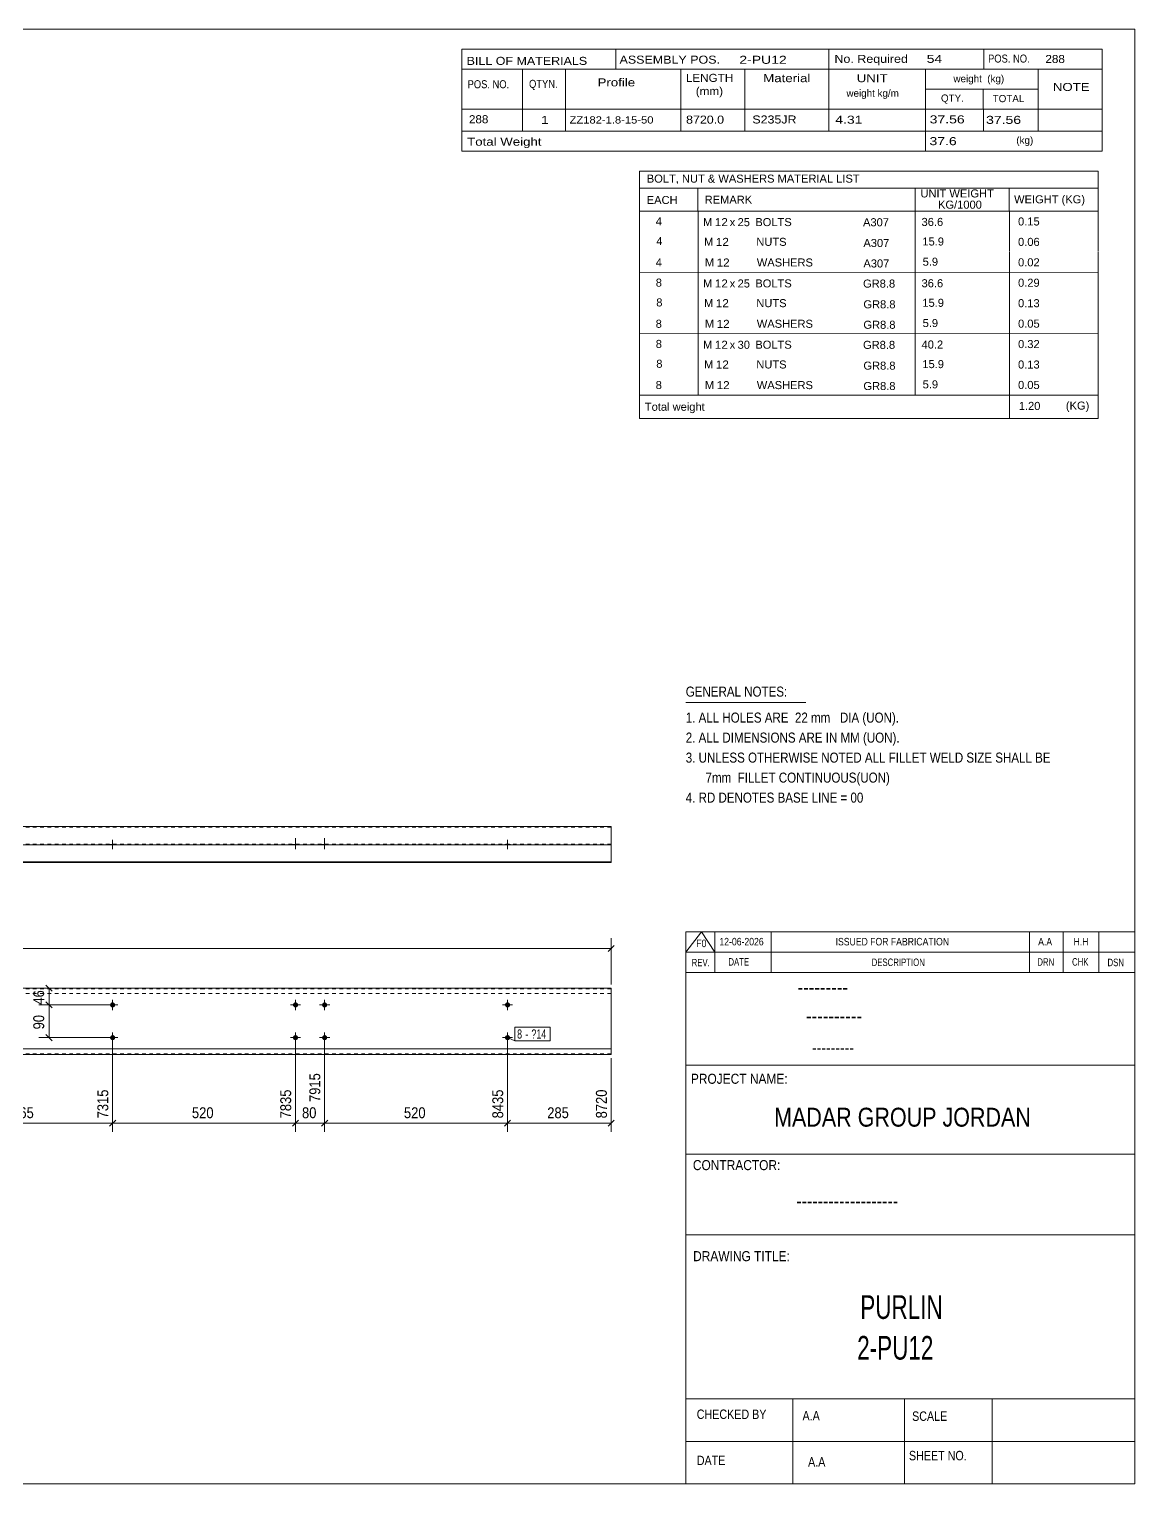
# Model space of a CAD drawing. Header units: millimetres. Extents: x 2 to 579, y 1 to 405.
# Drawn here: x 275 to 579, y 5 to 405 of the extents above; entities that cross this region are included whole.
import ezdxf

# ---------------------------------------------------------------- set-up
doc = ezdxf.new("R2010")
doc.units = ezdxf.units.MM
doc.linetypes.add('XKITLINE00', pattern=[0])
doc.linetypes.add('XKITLINE01', pattern=[4, 1, -1, 1, -1])
for name, color, linetype, lineweight in [('Bolt', 3, 'Continuous', 0), ('BoltMark', 7, 'Continuous', 0), ('Dimensions', 7, 'Continuous', 0), ('DrawingSheet', 5, 'Continuous', 0), ('OtherObjectType', 7, 'Continuous', 0), ('Part', 2, 'Continuous', 0)]:
    doc.layers.add(name, color=color, linetype=linetype, lineweight=lineweight)
doc.styles.add('@ARIAL_UNICODE_MS_BOLD', font='ARIAL.TTF')
doc.styles.add('ARIAL', font='ARIAL.TTF')
doc.styles.add('ARIAL_NARROW', font='ARIALN.TTF')
doc.styles.add('COMIC_SANS_MS_BOLD', font='COMICBD.TTF')
doc.styles.add('SWIS721_EX_BT', font='ARIAL.TTF')
doc.styles.add('SWISSE', font='ARIAL.TTF')

# ---------------------------------------------------------------- blocks, each defined once
blk = doc.blocks.new('*A3')
at = {"layer": 'Bolt'}
for points in [[(348.91, 136.67), (348.91, 136.63), (348.91, 136.6), (348.9, 136.56), (348.89, 136.53), (348.88, 136.5), (348.87, 136.46), (348.86, 136.43), (348.85, 136.4), (348.83, 136.37), (348.81, 136.34), (348.8, 136.31), (348.78, 136.28), (348.75, 136.26), (348.73, 136.23), (348.71, 136.2), (348.68, 136.18), (348.66, 136.16), (348.63, 136.14), (348.6, 136.12), (348.57, 136.1), (348.54, 136.08), (348.51, 136.07), (348.48, 136.05), (348.45, 136.04), (348.42, 136.03), (348.38, 136.02), (348.35, 136.01), (348.32, 136.01), (348.28, 136), (348.25, 136), (348.21, 136), (348.18, 136), (348.14, 136), (348.11, 136.01), (348.08, 136.01), (348.04, 136.02), (348.01, 136.03), (347.98, 136.04), (347.95, 136.05), (347.91, 136.07), (347.88, 136.08), (347.85, 136.1), (347.82, 136.12), (347.8, 136.14), (347.77, 136.16), (347.74, 136.18), (347.72, 136.2), (347.69, 136.23), (347.67, 136.26), (347.65, 136.28), (347.63, 136.31), (347.61, 136.34), (347.6, 136.37), (347.58, 136.4), (347.57, 136.43), (347.55, 136.46), (347.54, 136.5), (347.53, 136.53), (347.53, 136.56), (347.52, 136.6), (347.52, 136.63), (347.51, 136.67), (347.51, 136.7), (347.51, 136.73), (347.52, 136.77), (347.52, 136.8), (347.53, 136.84), (347.53, 136.87), (347.54, 136.9), (347.55, 136.94), (347.57, 136.97), (347.58, 137), (347.6, 137.03), (347.61, 137.06), (347.63, 137.09), (347.65, 137.12), (347.67, 137.14), (347.69, 137.17), (347.72, 137.19), (347.74, 137.22), (347.77, 137.24), (347.8, 137.26), (347.82, 137.28), (347.85, 137.3), (347.88, 137.32), (347.91, 137.33), (347.95, 137.35), (347.98, 137.36), (348.01, 137.37), (348.04, 137.38), (348.08, 137.39), (348.11, 137.39), (348.14, 137.4), (348.18, 137.4), (348.21, 137.4), (348.25, 137.4), (348.28, 137.4), (348.32, 137.39), (348.35, 137.39), (348.38, 137.38), (348.42, 137.37), (348.45, 137.36), (348.48, 137.35), (348.51, 137.33), (348.54, 137.32), (348.57, 137.3), (348.6, 137.28), (348.63, 137.26), (348.66, 137.24), (348.68, 137.22), (348.71, 137.19), (348.73, 137.17), (348.75, 137.14), (348.78, 137.12), (348.8, 137.09), (348.81, 137.06), (348.83, 137.03), (348.85, 137), (348.86, 136.97), (348.87, 136.94), (348.88, 136.9), (348.89, 136.87), (348.9, 136.84), (348.91, 136.8), (348.91, 136.77), (348.91, 136.73), (348.91, 136.7)], [(356.91, 136.67), (356.91, 136.63), (356.91, 136.6), (356.9, 136.56), (356.89, 136.53), (356.88, 136.5), (356.87, 136.46), (356.86, 136.43), (356.85, 136.4), (356.83, 136.37), (356.81, 136.34), (356.8, 136.31), (356.78, 136.28), (356.75, 136.26), (356.73, 136.23), (356.71, 136.2), (356.68, 136.18), (356.66, 136.16), (356.63, 136.14), (356.6, 136.12), (356.57, 136.1), (356.54, 136.08), (356.51, 136.07), (356.48, 136.05), (356.45, 136.04), (356.42, 136.03), (356.38, 136.02), (356.35, 136.01), (356.32, 136.01), (356.28, 136), (356.25, 136), (356.21, 136), (356.18, 136), (356.14, 136), (356.11, 136.01), (356.08, 136.01), (356.04, 136.02), (356.01, 136.03), (355.98, 136.04), (355.95, 136.05), (355.91, 136.07), (355.88, 136.08), (355.85, 136.1), (355.82, 136.12), (355.8, 136.14), (355.77, 136.16), (355.74, 136.18), (355.72, 136.2), (355.69, 136.23), (355.67, 136.26), (355.65, 136.28), (355.63, 136.31), (355.61, 136.34), (355.6, 136.37), (355.58, 136.4), (355.57, 136.43), (355.55, 136.46), (355.54, 136.5), (355.53, 136.53), (355.53, 136.56), (355.52, 136.6), (355.52, 136.63), (355.51, 136.67), (355.51, 136.7), (355.51, 136.73), (355.52, 136.77), (355.52, 136.8), (355.53, 136.84), (355.53, 136.87), (355.54, 136.9), (355.55, 136.94), (355.57, 136.97), (355.58, 137), (355.6, 137.03), (355.61, 137.06), (355.63, 137.09), (355.65, 137.12), (355.67, 137.14), (355.69, 137.17), (355.72, 137.19), (355.74, 137.22), (355.77, 137.24), (355.8, 137.26), (355.82, 137.28), (355.85, 137.3), (355.88, 137.32), (355.91, 137.33), (355.95, 137.35), (355.98, 137.36), (356.01, 137.37), (356.04, 137.38), (356.08, 137.39), (356.11, 137.39), (356.14, 137.4), (356.18, 137.4), (356.21, 137.4), (356.25, 137.4), (356.28, 137.4), (356.32, 137.39), (356.35, 137.39), (356.38, 137.38), (356.42, 137.37), (356.45, 137.36), (356.48, 137.35), (356.51, 137.33), (356.54, 137.32), (356.57, 137.3), (356.6, 137.28), (356.63, 137.26), (356.66, 137.24), (356.68, 137.22), (356.71, 137.19), (356.73, 137.17), (356.75, 137.14), (356.78, 137.12), (356.8, 137.09), (356.81, 137.06), (356.83, 137.03), (356.85, 137), (356.86, 136.97), (356.87, 136.94), (356.88, 136.9), (356.89, 136.87), (356.9, 136.84), (356.91, 136.8), (356.91, 136.77), (356.91, 136.73), (356.91, 136.7)], [(348.91, 127.67), (348.91, 127.63), (348.91, 127.6), (348.9, 127.56), (348.89, 127.53), (348.88, 127.5), (348.87, 127.46), (348.86, 127.43), (348.85, 127.4), (348.83, 127.37), (348.81, 127.34), (348.8, 127.31), (348.78, 127.28), (348.75, 127.26), (348.73, 127.23), (348.71, 127.2), (348.68, 127.18), (348.66, 127.16), (348.63, 127.14), (348.6, 127.12), (348.57, 127.1), (348.54, 127.08), (348.51, 127.07), (348.48, 127.05), (348.45, 127.04), (348.42, 127.03), (348.38, 127.02), (348.35, 127.01), (348.32, 127.01), (348.28, 127), (348.25, 127), (348.21, 127), (348.18, 127), (348.14, 127), (348.11, 127.01), (348.08, 127.01), (348.04, 127.02), (348.01, 127.03), (347.98, 127.04), (347.95, 127.05), (347.91, 127.07), (347.88, 127.08), (347.85, 127.1), (347.82, 127.12), (347.8, 127.14), (347.77, 127.16), (347.74, 127.18), (347.72, 127.2), (347.69, 127.23), (347.67, 127.26), (347.65, 127.28), (347.63, 127.31), (347.61, 127.34), (347.6, 127.37), (347.58, 127.4), (347.57, 127.43), (347.55, 127.46), (347.54, 127.5), (347.53, 127.53), (347.53, 127.56), (347.52, 127.6), (347.52, 127.63), (347.51, 127.67), (347.51, 127.7), (347.51, 127.73), (347.52, 127.77), (347.52, 127.8), (347.53, 127.84), (347.53, 127.87), (347.54, 127.9), (347.55, 127.94), (347.57, 127.97), (347.58, 128), (347.6, 128.03), (347.61, 128.06), (347.63, 128.09), (347.65, 128.12), (347.67, 128.14), (347.69, 128.17), (347.72, 128.19), (347.74, 128.22), (347.77, 128.24), (347.8, 128.26), (347.82, 128.28), (347.85, 128.3), (347.88, 128.32), (347.91, 128.33), (347.95, 128.35), (347.98, 128.36), (348.01, 128.37), (348.04, 128.38), (348.08, 128.39), (348.11, 128.39), (348.14, 128.4), (348.18, 128.4), (348.21, 128.4), (348.25, 128.4), (348.28, 128.4), (348.32, 128.39), (348.35, 128.39), (348.38, 128.38), (348.42, 128.37), (348.45, 128.36), (348.48, 128.35), (348.51, 128.33), (348.54, 128.32), (348.57, 128.3), (348.6, 128.28), (348.63, 128.26), (348.66, 128.24), (348.68, 128.22), (348.71, 128.19), (348.73, 128.17), (348.75, 128.14), (348.78, 128.12), (348.8, 128.09), (348.81, 128.06), (348.83, 128.03), (348.85, 128), (348.86, 127.97), (348.87, 127.94), (348.88, 127.9), (348.89, 127.87), (348.9, 127.84), (348.91, 127.8), (348.91, 127.77), (348.91, 127.73), (348.91, 127.7)], [(356.91, 127.67), (356.91, 127.63), (356.91, 127.6), (356.9, 127.56), (356.89, 127.53), (356.88, 127.5), (356.87, 127.46), (356.86, 127.43), (356.85, 127.4), (356.83, 127.37), (356.81, 127.34), (356.8, 127.31), (356.78, 127.28), (356.75, 127.26), (356.73, 127.23), (356.71, 127.2), (356.68, 127.18), (356.66, 127.16), (356.63, 127.14), (356.6, 127.12), (356.57, 127.1), (356.54, 127.08), (356.51, 127.07), (356.48, 127.05), (356.45, 127.04), (356.42, 127.03), (356.38, 127.02), (356.35, 127.01), (356.32, 127.01), (356.28, 127), (356.25, 127), (356.21, 127), (356.18, 127), (356.14, 127), (356.11, 127.01), (356.08, 127.01), (356.04, 127.02), (356.01, 127.03), (355.98, 127.04), (355.95, 127.05), (355.91, 127.07), (355.88, 127.08), (355.85, 127.1), (355.82, 127.12), (355.8, 127.14), (355.77, 127.16), (355.74, 127.18), (355.72, 127.2), (355.69, 127.23), (355.67, 127.26), (355.65, 127.28), (355.63, 127.31), (355.61, 127.34), (355.6, 127.37), (355.58, 127.4), (355.57, 127.43), (355.55, 127.46), (355.54, 127.5), (355.53, 127.53), (355.53, 127.56), (355.52, 127.6), (355.52, 127.63), (355.51, 127.67), (355.51, 127.7), (355.51, 127.73), (355.52, 127.77), (355.52, 127.8), (355.53, 127.84), (355.53, 127.87), (355.54, 127.9), (355.55, 127.94), (355.57, 127.97), (355.58, 128), (355.6, 128.03), (355.61, 128.06), (355.63, 128.09), (355.65, 128.12), (355.67, 128.14), (355.69, 128.17), (355.72, 128.19), (355.74, 128.22), (355.77, 128.24), (355.8, 128.26), (355.82, 128.28), (355.85, 128.3), (355.88, 128.32), (355.91, 128.33), (355.95, 128.35), (355.98, 128.36), (356.01, 128.37), (356.04, 128.38), (356.08, 128.39), (356.11, 128.39), (356.14, 128.4), (356.18, 128.4), (356.21, 128.4), (356.25, 128.4), (356.28, 128.4), (356.32, 128.39), (356.35, 128.39), (356.38, 128.38), (356.42, 128.37), (356.45, 128.36), (356.48, 128.35), (356.51, 128.33), (356.54, 128.32), (356.57, 128.3), (356.6, 128.28), (356.63, 128.26), (356.66, 128.24), (356.68, 128.22), (356.71, 128.19), (356.73, 128.17), (356.75, 128.14), (356.78, 128.12), (356.8, 128.09), (356.81, 128.06), (356.83, 128.03), (356.85, 128), (356.86, 127.97), (356.87, 127.94), (356.88, 127.9), (356.89, 127.87), (356.9, 127.84), (356.91, 127.8), (356.91, 127.77), (356.91, 127.73), (356.91, 127.7)]]:
    blk.add_hatch(color=3, dxfattribs=at).paths.add_polyline_path(points, flags=17)
at = {"layer": 'Bolt', "color": 3, "linetype": 'XKITLINE00', "lineweight": 0}
for p, q in [((349.61, 136.7), (346.81, 136.7)), ((348.21, 138.1), (348.21, 135.3)), ((357.61, 136.7), (354.81, 136.7)), ((356.21, 138.1), (356.21, 135.3)), ((348.21, 129.1), (348.21, 126.3)), ((356.21, 129.1), (356.21, 126.3)), ((349.61, 127.7), (346.81, 127.7)), ((357.61, 127.7), (354.81, 127.7))]:
    blk.add_line(p, q, dxfattribs=at)
blk = doc.blocks.new('*A4')
at = {"layer": 'Bolt'}
for points in [[(298.62, 136.67), (298.62, 136.63), (298.61, 136.6), (298.61, 136.56), (298.6, 136.53), (298.59, 136.5), (298.58, 136.46), (298.57, 136.43), (298.55, 136.4), (298.54, 136.37), (298.52, 136.34), (298.5, 136.31), (298.48, 136.28), (298.46, 136.26), (298.44, 136.23), (298.41, 136.2), (298.39, 136.18), (298.36, 136.16), (298.34, 136.14), (298.31, 136.12), (298.28, 136.1), (298.25, 136.08), (298.22, 136.07), (298.19, 136.05), (298.16, 136.04), (298.12, 136.03), (298.09, 136.02), (298.06, 136.01), (298.02, 136.01), (297.99, 136), (297.95, 136), (297.92, 136), (297.89, 136), (297.85, 136), (297.82, 136.01), (297.78, 136.01), (297.75, 136.02), (297.72, 136.03), (297.68, 136.04), (297.65, 136.05), (297.62, 136.07), (297.59, 136.08), (297.56, 136.1), (297.53, 136.12), (297.5, 136.14), (297.48, 136.16), (297.45, 136.18), (297.42, 136.2), (297.4, 136.23), (297.38, 136.26), (297.36, 136.28), (297.34, 136.31), (297.32, 136.34), (297.3, 136.37), (297.29, 136.4), (297.27, 136.43), (297.26, 136.46), (297.25, 136.5), (297.24, 136.53), (297.23, 136.56), (297.23, 136.6), (297.22, 136.63), (297.22, 136.67), (297.22, 136.7), (297.22, 136.73), (297.22, 136.77), (297.23, 136.8), (297.23, 136.84), (297.24, 136.87), (297.25, 136.9), (297.26, 136.94), (297.27, 136.97), (297.29, 137), (297.3, 137.03), (297.32, 137.06), (297.34, 137.09), (297.36, 137.12), (297.38, 137.14), (297.4, 137.17), (297.42, 137.19), (297.45, 137.22), (297.48, 137.24), (297.5, 137.26), (297.53, 137.28), (297.56, 137.3), (297.59, 137.32), (297.62, 137.33), (297.65, 137.35), (297.68, 137.36), (297.72, 137.37), (297.75, 137.38), (297.78, 137.39), (297.82, 137.39), (297.85, 137.4), (297.89, 137.4), (297.92, 137.4), (297.95, 137.4), (297.99, 137.4), (298.02, 137.39), (298.06, 137.39), (298.09, 137.38), (298.12, 137.37), (298.16, 137.36), (298.19, 137.35), (298.22, 137.33), (298.25, 137.32), (298.28, 137.3), (298.31, 137.28), (298.34, 137.26), (298.36, 137.24), (298.39, 137.22), (298.41, 137.19), (298.44, 137.17), (298.46, 137.14), (298.48, 137.12), (298.5, 137.09), (298.52, 137.06), (298.54, 137.03), (298.55, 137), (298.57, 136.97), (298.58, 136.94), (298.59, 136.9), (298.6, 136.87), (298.61, 136.84), (298.61, 136.8), (298.62, 136.77), (298.62, 136.73), (298.62, 136.7)], [(407.21, 136.67), (407.2, 136.63), (407.2, 136.6), (407.19, 136.56), (407.19, 136.53), (407.18, 136.5), (407.17, 136.46), (407.15, 136.43), (407.14, 136.4), (407.12, 136.37), (407.11, 136.34), (407.09, 136.31), (407.07, 136.28), (407.05, 136.26), (407.03, 136.23), (407, 136.2), (406.98, 136.18), (406.95, 136.16), (406.92, 136.14), (406.9, 136.12), (406.87, 136.1), (406.84, 136.08), (406.81, 136.07), (406.78, 136.05), (406.74, 136.04), (406.71, 136.03), (406.68, 136.02), (406.64, 136.01), (406.61, 136.01), (406.58, 136), (406.54, 136), (406.51, 136), (406.47, 136), (406.44, 136), (406.4, 136.01), (406.37, 136.01), (406.34, 136.02), (406.3, 136.03), (406.27, 136.04), (406.24, 136.05), (406.21, 136.07), (406.18, 136.08), (406.15, 136.1), (406.12, 136.12), (406.09, 136.14), (406.06, 136.16), (406.04, 136.18), (406.01, 136.2), (405.99, 136.23), (405.97, 136.26), (405.95, 136.28), (405.93, 136.31), (405.91, 136.34), (405.89, 136.37), (405.87, 136.4), (405.86, 136.43), (405.85, 136.46), (405.84, 136.5), (405.83, 136.53), (405.82, 136.56), (405.82, 136.6), (405.81, 136.63), (405.81, 136.67), (405.81, 136.7), (405.81, 136.73), (405.81, 136.77), (405.82, 136.8), (405.82, 136.84), (405.83, 136.87), (405.84, 136.9), (405.85, 136.94), (405.86, 136.97), (405.87, 137), (405.89, 137.03), (405.91, 137.06), (405.93, 137.09), (405.95, 137.12), (405.97, 137.14), (405.99, 137.17), (406.01, 137.19), (406.04, 137.22), (406.06, 137.24), (406.09, 137.26), (406.12, 137.28), (406.15, 137.3), (406.18, 137.32), (406.21, 137.33), (406.24, 137.35), (406.27, 137.36), (406.3, 137.37), (406.34, 137.38), (406.37, 137.39), (406.4, 137.39), (406.44, 137.4), (406.47, 137.4), (406.51, 137.4), (406.54, 137.4), (406.58, 137.4), (406.61, 137.39), (406.64, 137.39), (406.68, 137.38), (406.71, 137.37), (406.74, 137.36), (406.78, 137.35), (406.81, 137.33), (406.84, 137.32), (406.87, 137.3), (406.9, 137.28), (406.92, 137.26), (406.95, 137.24), (406.98, 137.22), (407, 137.19), (407.03, 137.17), (407.05, 137.14), (407.07, 137.12), (407.09, 137.09), (407.11, 137.06), (407.12, 137.03), (407.14, 137), (407.15, 136.97), (407.17, 136.94), (407.18, 136.9), (407.19, 136.87), (407.19, 136.84), (407.2, 136.8), (407.2, 136.77), (407.21, 136.73), (407.21, 136.7)], [(298.62, 127.67), (298.62, 127.63), (298.61, 127.6), (298.61, 127.56), (298.6, 127.53), (298.59, 127.5), (298.58, 127.46), (298.57, 127.43), (298.55, 127.4), (298.54, 127.37), (298.52, 127.34), (298.5, 127.31), (298.48, 127.28), (298.46, 127.26), (298.44, 127.23), (298.41, 127.2), (298.39, 127.18), (298.36, 127.16), (298.34, 127.14), (298.31, 127.12), (298.28, 127.1), (298.25, 127.08), (298.22, 127.07), (298.19, 127.05), (298.16, 127.04), (298.12, 127.03), (298.09, 127.02), (298.06, 127.01), (298.02, 127.01), (297.99, 127), (297.95, 127), (297.92, 127), (297.89, 127), (297.85, 127), (297.82, 127.01), (297.78, 127.01), (297.75, 127.02), (297.72, 127.03), (297.68, 127.04), (297.65, 127.05), (297.62, 127.07), (297.59, 127.08), (297.56, 127.1), (297.53, 127.12), (297.5, 127.14), (297.48, 127.16), (297.45, 127.18), (297.42, 127.2), (297.4, 127.23), (297.38, 127.26), (297.36, 127.28), (297.34, 127.31), (297.32, 127.34), (297.3, 127.37), (297.29, 127.4), (297.27, 127.43), (297.26, 127.46), (297.25, 127.5), (297.24, 127.53), (297.23, 127.56), (297.23, 127.6), (297.22, 127.63), (297.22, 127.67), (297.22, 127.7), (297.22, 127.73), (297.22, 127.77), (297.23, 127.8), (297.23, 127.84), (297.24, 127.87), (297.25, 127.9), (297.26, 127.94), (297.27, 127.97), (297.29, 128), (297.3, 128.03), (297.32, 128.06), (297.34, 128.09), (297.36, 128.12), (297.38, 128.14), (297.4, 128.17), (297.42, 128.19), (297.45, 128.22), (297.48, 128.24), (297.5, 128.26), (297.53, 128.28), (297.56, 128.3), (297.59, 128.32), (297.62, 128.33), (297.65, 128.35), (297.68, 128.36), (297.72, 128.37), (297.75, 128.38), (297.78, 128.39), (297.82, 128.39), (297.85, 128.4), (297.89, 128.4), (297.92, 128.4), (297.95, 128.4), (297.99, 128.4), (298.02, 128.39), (298.06, 128.39), (298.09, 128.38), (298.12, 128.37), (298.16, 128.36), (298.19, 128.35), (298.22, 128.33), (298.25, 128.32), (298.28, 128.3), (298.31, 128.28), (298.34, 128.26), (298.36, 128.24), (298.39, 128.22), (298.41, 128.19), (298.44, 128.17), (298.46, 128.14), (298.48, 128.12), (298.5, 128.09), (298.52, 128.06), (298.54, 128.03), (298.55, 128), (298.57, 127.97), (298.58, 127.94), (298.59, 127.9), (298.6, 127.87), (298.61, 127.84), (298.61, 127.8), (298.62, 127.77), (298.62, 127.73), (298.62, 127.7)], [(407.21, 127.67), (407.2, 127.63), (407.2, 127.6), (407.19, 127.56), (407.19, 127.53), (407.18, 127.5), (407.17, 127.46), (407.15, 127.43), (407.14, 127.4), (407.12, 127.37), (407.11, 127.34), (407.09, 127.31), (407.07, 127.28), (407.05, 127.26), (407.03, 127.23), (407, 127.2), (406.98, 127.18), (406.95, 127.16), (406.92, 127.14), (406.9, 127.12), (406.87, 127.1), (406.84, 127.08), (406.81, 127.07), (406.78, 127.05), (406.74, 127.04), (406.71, 127.03), (406.68, 127.02), (406.64, 127.01), (406.61, 127.01), (406.58, 127), (406.54, 127), (406.51, 127), (406.47, 127), (406.44, 127), (406.4, 127.01), (406.37, 127.01), (406.34, 127.02), (406.3, 127.03), (406.27, 127.04), (406.24, 127.05), (406.21, 127.07), (406.18, 127.08), (406.15, 127.1), (406.12, 127.12), (406.09, 127.14), (406.06, 127.16), (406.04, 127.18), (406.01, 127.2), (405.99, 127.23), (405.97, 127.26), (405.95, 127.28), (405.93, 127.31), (405.91, 127.34), (405.89, 127.37), (405.87, 127.4), (405.86, 127.43), (405.85, 127.46), (405.84, 127.5), (405.83, 127.53), (405.82, 127.56), (405.82, 127.6), (405.81, 127.63), (405.81, 127.67), (405.81, 127.7), (405.81, 127.73), (405.81, 127.77), (405.82, 127.8), (405.82, 127.84), (405.83, 127.87), (405.84, 127.9), (405.85, 127.94), (405.86, 127.97), (405.87, 128), (405.89, 128.03), (405.91, 128.06), (405.93, 128.09), (405.95, 128.12), (405.97, 128.14), (405.99, 128.17), (406.01, 128.19), (406.04, 128.22), (406.06, 128.24), (406.09, 128.26), (406.12, 128.28), (406.15, 128.3), (406.18, 128.32), (406.21, 128.33), (406.24, 128.35), (406.27, 128.36), (406.3, 128.37), (406.34, 128.38), (406.37, 128.39), (406.4, 128.39), (406.44, 128.4), (406.47, 128.4), (406.51, 128.4), (406.54, 128.4), (406.58, 128.4), (406.61, 128.39), (406.64, 128.39), (406.68, 128.38), (406.71, 128.37), (406.74, 128.36), (406.78, 128.35), (406.81, 128.33), (406.84, 128.32), (406.87, 128.3), (406.9, 128.28), (406.92, 128.26), (406.95, 128.24), (406.98, 128.22), (407, 128.19), (407.03, 128.17), (407.05, 128.14), (407.07, 128.12), (407.09, 128.09), (407.11, 128.06), (407.12, 128.03), (407.14, 128), (407.15, 127.97), (407.17, 127.94), (407.18, 127.9), (407.19, 127.87), (407.19, 127.84), (407.2, 127.8), (407.2, 127.77), (407.21, 127.73), (407.21, 127.7)]]:
    blk.add_hatch(color=3, dxfattribs=at).paths.add_polyline_path(points, flags=17)
at = {"layer": 'Bolt', "color": 3, "linetype": 'XKITLINE00', "lineweight": 0}
for p, q in [((299.32, 136.7), (296.52, 136.7)), ((297.92, 138.1), (297.92, 135.3)), ((407.91, 136.7), (405.11, 136.7)), ((406.51, 138.1), (406.51, 135.3)), ((297.92, 129.1), (297.92, 126.3)), ((406.51, 129.1), (406.51, 126.3)), ((299.32, 127.7), (296.52, 127.7)), ((407.91, 127.7), (405.11, 127.7))]:
    blk.add_line(p, q, dxfattribs=at)
blk = doc.blocks.new('*A7')
at = {"layer": 'Part'}
blk.add_hatch(color=2, dxfattribs=at).paths.add_polyline_path([(62.8, 142.7), (64.4, 142.7), (63.6, 141.3)], flags=17)
at = {"layer": 'Part', "color": 2, "linetype": 'XKITLINE00', "lineweight": 0}
for p, q in [((34.45, 141.3), (34.45, 123.1)), ((63.55, 141.3), (34.45, 141.3)), ((63.6, 141.3), (62.8, 142.7)), ((62.8, 142.7), (64.4, 142.7)), ((64.4, 142.7), (63.6, 141.3)), ((121.84, 141.3), (63.65, 141.3)), ((172.13, 141.3), (121.94, 141.3)), ((222.43, 141.3), (172.23, 141.3)), ((272.72, 141.3), (222.53, 141.3)), ((323.02, 141.3), (272.82, 141.3)), ((381.31, 141.3), (323.12, 141.3)), ((435.01, 141.3), (381.41, 141.3)), ((435.01, 141.3), (435.01, 123.1)), ((63.55, 124.6), (34.45, 124.6)), ((121.84, 124.6), (63.65, 124.6)), ((172.13, 124.6), (121.94, 124.6)), ((222.43, 124.6), (172.23, 124.6)), ((272.72, 124.6), (222.53, 124.6)), ((323.02, 124.6), (272.82, 124.6)), ((381.31, 124.6), (323.12, 124.6)), ((435.01, 124.6), (381.41, 124.6)), ((34.45, 123.1), (63.55, 123.1)), ((63.65, 123.1), (121.84, 123.1)), ((121.94, 123.1), (172.13, 123.1)), ((172.23, 123.1), (222.43, 123.1)), ((222.53, 123.1), (272.72, 123.1)), ((272.82, 123.1), (323.02, 123.1)), ((323.12, 123.1), (381.31, 123.1)), ((381.41, 123.1), (435.01, 123.1))]:
    blk.add_line(p, q, dxfattribs=at)
at = {"layer": 'Part', "color": 7, "linetype": 'XKITLINE01', "lineweight": 0}
for p, q in [((63.55, 141.12), (34.45, 141.12)), ((121.84, 141.12), (63.65, 141.12)), ((172.13, 141.12), (121.94, 141.12)), ((222.43, 141.12), (172.23, 141.12)), ((272.72, 141.12), (222.53, 141.12)), ((323.02, 141.12), (272.82, 141.12)), ((381.31, 141.12), (323.12, 141.12)), ((435.01, 141.12), (381.41, 141.12)), ((63.55, 139.8), (34.45, 139.8)), ((121.84, 139.8), (63.65, 139.8)), ((172.13, 139.8), (121.94, 139.8)), ((222.43, 139.8), (172.23, 139.8)), ((272.72, 139.8), (222.53, 139.8)), ((323.02, 139.8), (272.82, 139.8)), ((381.31, 139.8), (323.12, 139.8)), ((435.01, 139.8), (381.41, 139.8)), ((63.55, 123.28), (34.45, 123.28)), ((121.84, 123.28), (63.65, 123.28)), ((172.13, 123.28), (121.94, 123.28)), ((222.43, 123.28), (172.23, 123.28)), ((272.72, 123.28), (222.53, 123.28)), ((323.02, 123.28), (272.82, 123.28)), ((381.31, 123.28), (323.12, 123.28)), ((435.01, 123.28), (381.41, 123.28))]:
    blk.add_line(p, q, dxfattribs=at)
at = {"layer": 'Part', "color": 2, "linetype": 'XKITLINE00', "lineweight": 0}
blk.add_circle((63.6, 142.2), 1, dxfattribs=at)
blk = doc.blocks.new('*A10')
at = {"layer": 'Bolt'}
for points in [[(347.51, 180.72), (347.51, 180.9), (348.91, 180.9), (348.91, 180.72)], [(347.51, 180.72), (347.51, 180.9), (348.91, 180.9), (348.91, 180.72)], [(355.51, 180.72), (355.51, 180.9), (356.91, 180.9), (356.91, 180.72)], [(355.51, 180.72), (355.51, 180.9), (356.91, 180.9), (356.91, 180.72)]]:
    blk.add_hatch(color=3, dxfattribs=at).paths.add_polyline_path(points, flags=17)
at = {"layer": 'Bolt', "color": 3, "linetype": 'XKITLINE00', "lineweight": 0}
for p, q in [((347.51, 180.9), (347.51, 180.72)), ((347.51, 180.9), (347.51, 180.72)), ((348.21, 182.56), (348.21, 179.56)), ((348.21, 182.56), (348.21, 179.56)), ((348.91, 180.9), (348.91, 180.72)), ((348.91, 180.9), (348.91, 180.72)), ((355.51, 180.9), (355.51, 180.72)), ((355.51, 180.9), (355.51, 180.72)), ((356.21, 182.56), (356.21, 179.56)), ((356.21, 182.56), (356.21, 179.56)), ((356.91, 180.9), (356.91, 180.72)), ((356.91, 180.9), (356.91, 180.72))]:
    blk.add_line(p, q, dxfattribs=at)
blk = doc.blocks.new('*A11')
at = {"layer": 'Bolt'}
for points in [[(297.22, 180.72), (297.22, 180.9), (298.62, 180.9), (298.62, 180.72)], [(297.22, 180.72), (297.22, 180.9), (298.62, 180.9), (298.62, 180.72)], [(405.81, 180.72), (405.81, 180.9), (407.21, 180.9), (407.21, 180.72)], [(405.81, 180.72), (405.81, 180.9), (407.21, 180.9), (407.21, 180.72)]]:
    blk.add_hatch(color=3, dxfattribs=at).paths.add_polyline_path(points, flags=17)
at = {"layer": 'Bolt', "color": 3, "linetype": 'XKITLINE00', "lineweight": 0}
for p, q in [((297.22, 180.9), (297.22, 180.72)), ((297.22, 180.9), (297.22, 180.72)), ((297.92, 182.06), (297.92, 179.56)), ((297.92, 182.06), (297.92, 179.56)), ((298.62, 180.9), (298.62, 180.72)), ((298.62, 180.9), (298.62, 180.72)), ((405.81, 180.9), (405.81, 180.72)), ((405.81, 180.9), (405.81, 180.72)), ((406.51, 182.06), (406.51, 179.56)), ((406.51, 182.06), (406.51, 179.56)), ((407.21, 180.9), (407.21, 180.72)), ((407.21, 180.9), (407.21, 180.72))]:
    blk.add_line(p, q, dxfattribs=at)
blk = doc.blocks.new('*A14')
at = {"layer": 'Part'}
blk.add_hatch(color=2, dxfattribs=at).paths.add_polyline_path([(62.8, 182.21), (64.4, 182.21), (63.6, 180.81)], flags=17)
at = {"layer": 'Part', "color": 2, "linetype": 'XKITLINE00', "lineweight": 0}
for p, q in [((34.45, 176.08), (34.45, 185.72)), ((63.55, 185.72), (34.45, 185.72)), ((121.84, 185.72), (63.65, 185.72)), ((172.13, 185.72), (121.94, 185.72)), ((222.43, 185.72), (172.23, 185.72)), ((272.72, 185.72), (222.53, 185.72)), ((323.02, 185.72), (272.82, 185.72)), ((381.31, 185.72), (323.12, 185.72)), ((435.01, 185.72), (381.41, 185.72)), ((435.01, 176.08), (435.01, 185.72)), ((63.55, 180.72), (34.45, 180.72)), ((63.6, 180.81), (62.8, 182.21)), ((62.8, 182.21), (64.4, 182.21)), ((64.4, 182.21), (63.6, 180.81)), ((121.84, 180.72), (63.65, 180.72)), ((172.13, 180.72), (121.94, 180.72)), ((222.43, 180.72), (172.23, 180.72)), ((272.72, 180.72), (222.53, 180.72)), ((323.02, 180.72), (272.82, 180.72)), ((381.31, 180.72), (323.12, 180.72)), ((435.01, 180.72), (381.41, 180.72)), ((34.45, 175.9), (34.45, 176.08)), ((34.45, 176.08), (63.55, 176.08)), ((63.65, 176.08), (121.84, 176.08)), ((121.94, 176.08), (172.13, 176.08)), ((172.23, 176.08), (222.43, 176.08)), ((222.53, 176.08), (272.72, 176.08)), ((272.82, 176.08), (323.02, 176.08)), ((323.12, 176.08), (381.31, 176.08)), ((381.41, 176.08), (435.01, 176.08)), ((435.01, 176.08), (435.01, 175.9)), ((63.55, 175.9), (34.45, 175.9)), ((121.84, 175.9), (63.65, 175.9)), ((172.13, 175.9), (121.94, 175.9)), ((222.43, 175.9), (172.23, 175.9)), ((272.72, 175.9), (222.53, 175.9)), ((323.02, 175.9), (272.82, 175.9)), ((381.31, 175.9), (323.12, 175.9)), ((435.01, 175.9), (381.41, 175.9))]:
    blk.add_line(p, q, dxfattribs=at)
at = {"layer": 'Part', "color": 7, "linetype": 'XKITLINE01', "lineweight": 0}
for p, q in [((63.55, 185.54), (34.45, 185.54)), ((121.84, 185.54), (63.65, 185.54)), ((172.13, 185.54), (121.94, 185.54)), ((222.43, 185.54), (172.23, 185.54)), ((272.72, 185.54), (222.53, 185.54)), ((323.02, 185.54), (272.82, 185.54)), ((381.31, 185.54), (323.12, 185.54)), ((435.01, 185.54), (381.41, 185.54)), ((63.55, 180.9), (34.45, 180.9)), ((121.84, 180.9), (63.65, 180.9)), ((172.13, 180.9), (121.94, 180.9)), ((222.43, 180.9), (172.23, 180.9)), ((272.72, 180.9), (222.53, 180.9)), ((323.02, 180.9), (272.82, 180.9)), ((381.31, 180.9), (323.12, 180.9)), ((435.01, 180.9), (381.41, 180.9))]:
    blk.add_line(p, q, dxfattribs=at)
at = {"layer": 'Part', "color": 2, "linetype": 'XKITLINE00', "lineweight": 0}
blk.add_circle((63.6, 181.71), 1, dxfattribs=at)
blk = doc.blocks.new('*A15')
at = {"layer": 'DrawingSheet', "color": 5, "linetype": 'XKITLINE00', "lineweight": 0}
for p, q in [((579, 405), (5, 405)), ((5, 405), (5, 5)), ((579, 5), (579, 405)), ((5, 5), (579, 5))]:
    blk.add_line(p, q, dxfattribs=at)
at = {"layer": 'DrawingSheet', "color": 5, "style": 'ARIAL', "width": 0.85}
blk.add_text('Tekla structures', height=2, rotation=90, dxfattribs=at).set_placement((4.5, 5.5))
blk = doc.blocks.new('*A16')
at = {"layer": 'OtherObjectType', "color": 7, "linetype": 'XKITLINE00', "lineweight": 0}
for p, q in [((442.76, 365.95), (442.75, 354.95)), ((442.76, 365.95), (568.88, 365.95)), ((568.88, 365.95), (568.88, 354.95)), ((442.75, 361.3), (568.88, 361.3)), ((458.87, 361.31), (458.87, 354.95)), ((518.57, 361.31), (518.57, 354.95)), ((544.47, 361.29), (544.47, 354.95)), ((442.76, 354.92), (442.76, 349.42)), ((442.77, 354.95), (568.88, 354.95)), ((458.92, 354.95), (458.92, 349.33)), ((518.57, 354.95), (518.57, 349.33)), ((544.5, 354.95), (544.5, 349.45)), ((568.88, 354.95), (568.88, 349.45)), ((442.79, 349.33), (442.79, 343.72)), ((458.95, 349.33), (458.95, 343.71)), ((518.57, 349.33), (518.57, 343.71)), ((544.5, 349.33), (544.5, 343.83)), ((568.88, 349.33), (568.88, 343.83)), ((442.79, 343.7), (442.79, 338.13)), ((458.95, 343.71), (458.95, 338.09)), ((518.57, 343.71), (518.57, 338.09)), ((544.5, 343.71), (544.5, 338.1)), ((568.88, 343.71), (568.88, 338.1)), ((568.88, 338.1), (442.75, 338.13)), ((442.76, 338.06), (442.76, 332.56)), ((458.92, 338.09), (458.92, 332.47)), ((518.57, 338.09), (518.57, 332.47)), ((544.5, 338.09), (544.5, 332.59)), ((568.88, 338.09), (568.88, 332.59)), ((442.79, 332.47), (442.79, 326.86)), ((458.95, 332.47), (458.95, 326.86)), ((518.57, 332.47), (518.57, 326.86)), ((544.5, 332.47), (544.5, 326.97)), ((568.88, 332.47), (568.88, 326.97)), ((442.79, 326.84), (442.79, 321.27)), ((458.95, 326.85), (458.95, 321.24)), ((518.57, 326.86), (518.57, 321.24)), ((544.5, 326.85), (544.5, 321.25)), ((568.88, 326.85), (568.88, 321.24)), ((568.88, 321.24), (442.75, 321.27)), ((442.76, 321.21), (442.76, 315.71)), ((458.92, 321.23), (458.92, 315.62)), ((518.57, 321.24), (518.57, 315.62)), ((544.5, 321.23), (544.5, 315.73)), ((568.88, 321.24), (568.88, 315.74)), ((442.79, 315.62), (442.79, 310)), ((458.95, 315.62), (458.95, 310)), ((518.57, 315.62), (518.57, 310)), ((544.5, 315.61), (544.5, 310.11)), ((568.88, 315.62), (568.88, 310.12)), ((442.79, 309.98), (442.79, 304.42)), ((458.95, 310), (458.95, 304.38)), ((518.57, 310), (518.57, 304.38)), ((544.5, 310), (544.5, 304.39)), ((568.88, 310), (568.88, 304.39)), ((568.88, 304.39), (442.75, 304.42)), ((442.78, 304.38), (442.78, 297.97)), ((442.85, 304.38), (568.87, 304.38)), ((544.5, 304.35), (544.5, 297.93)), ((568.87, 304.35), (568.87, 297.94)), ((442.77, 297.93), (568.87, 297.93))]:
    blk.add_line(p, q, dxfattribs=at)
at = {"layer": 'OtherObjectType', "color": 7, "style": 'ARIAL_NARROW'}
for s, width, p in [('BOLT, NUT & WASHERS MATERIAL LIST', 1.211571, (444.79, 362.79)), ('UNIT WEIGHT', 1.211571, (520.03, 358.72)), ('EACH', 1.211571, (444.78, 356.92)), ('REMARK', 1.211571, (460.7, 357.01)), (' KG/1000', 1.211571, (524.02, 355.63)), ('WEIGHT (KG)', 1.211571, (545.78, 357.1)), ('4', 1.211571, (447.26, 351.05)), ('M', 1.211571, (460.26, 350.85)), ('12', 1.275, (463.5, 350.83)), ('x', 1.211571, (467.58, 350.83)), ('25', 1.211571, (469.76, 350.82)), ('BOLTS', 1.211571, (474.63, 350.84)), ('A307', 1.211571, (504.25, 350.79)), ('36.6', 1.211571, (520.34, 350.88)), ('0.15', 1.211571, (546.87, 351.01)), ('4', 1.211571, (447.4, 345.61)), ('M', 1.211571, (460.54, 345.41)), ('12', 1.275, (463.78, 345.39)), ('NUTS', 1.211571, (474.91, 345.41)), ('A307', 1.211571, (504.35, 345.09)), ('15.9', 1.211571, (520.56, 345.5)), ('0.06', 1.211571, (546.87, 345.39)), ('4', 1.211571, (447.24, 339.74)), ('M', 1.211571, (460.76, 339.74)), ('12', 1.275, (464, 339.72)), ('WASHERS', 1.211571, (475.04, 339.73)), ('A307', 1.211571, (504.35, 339.47)), ('5.9', 1.211571, (520.64, 339.94)), ('0.02', 1.211571, (546.87, 339.78)), ('8', 1.211571, (447.26, 334.2)), ('M', 1.211571, (460.26, 333.99)), ('12', 1.275, (463.5, 333.97)), ('25', 1.211571, (469.76, 333.96)), ('BOLTS', 1.211571, (474.63, 333.98)), ('GR8.8', 1.211571, (504.25, 333.93)), ('36.6', 1.211571, (520.34, 334.02)), ('0.29', 1.211571, (546.87, 334.16)), ('x', 1.211571, (467.58, 333.97)), ('8', 1.211571, (447.4, 328.75)), ('M', 1.211571, (460.54, 328.56)), ('12', 1.275, (463.78, 328.54)), ('NUTS', 1.211571, (474.91, 328.55)), ('GR8.8', 1.211571, (504.35, 328.23)), ('15.9', 1.211571, (520.56, 328.65)), ('0.13', 1.211571, (546.87, 328.54)), ('8', 1.211571, (447.24, 322.88)), ('M', 1.211571, (460.76, 322.88)), ('12', 1.275, (464, 322.86)), ('WASHERS', 1.211571, (475.04, 322.88)), ('GR8.8', 1.211571, (504.35, 322.61)), ('5.9', 1.211571, (520.64, 323.08)), ('0.05', 1.211571, (546.87, 322.92)), ('8', 1.211571, (447.26, 317.34)), ('M', 1.211571, (460.26, 317.13)), ('12', 1.275, (463.5, 317.11)), ('x', 1.211571, (467.58, 317.12)), ('30', 1.211571, (469.76, 317.11)), ('BOLTS', 1.211571, (474.63, 317.13)), ('GR8.8', 1.211571, (504.25, 317.08)), ('40.2', 1.211571, (520.34, 317.17)), ('0.32', 1.211571, (546.87, 317.3)), ('8', 1.211571, (447.4, 311.89)), ('M', 1.211571, (460.54, 311.7)), ('12', 1.275, (463.78, 311.68)), ('NUTS', 1.211571, (474.91, 311.69)), ('GR8.8', 1.211571, (504.35, 311.37)), ('15.9', 1.211571, (520.56, 311.79)), ('0.13', 1.211571, (546.87, 311.68)), ('8', 1.211571, (447.24, 306.03)), ('M', 1.211571, (460.76, 306.03)), ('12', 1.275, (464, 306)), ('WASHERS', 1.211571, (475.04, 306.02)), ('5.9', 1.211571, (520.64, 306.22)), ('0.05', 1.211571, (546.87, 306.06)), ('GR8.8', 1.211571, (504.35, 305.76)), ('Total weight', 1.211571, (444.26, 300.06)), ('1.20', 1.211571, (547.07, 300.29)), ('(KG)', 1.211571, (560.02, 300.38))]:
    blk.add_text(s, height=2.2, dxfattribs=dict(at, width=width)).set_placement(p)
blk = doc.blocks.new('*A17')
at = {"layer": 'OtherObjectType', "color": 7, "linetype": 'XKITLINE00', "lineweight": 0}
blk.add_line((455.5, 219.82), (488.5, 219.82), dxfattribs=at)
at = {"layer": 'OtherObjectType', "color": 7, "style": 'ARIAL_NARROW', "width": 1.008832}
for s, p in [('GENERAL NOTES:', (455.5, 221.47)), ('1. ALL HOLES ARE  22 mm   DIA (UON).', (455.5, 214.32)), ('2. ALL DIMENSIONS ARE IN MM (UON).', (455.5, 208.82)), ('3. UNLESS OTHERWISE NOTED ALL FILLET WELD SIZE SHALL BE', (455.5, 203.32)), ('7mm  FILLET CONTINUOUS(UON)', (460.95, 197.82)), ('4. RD DENOTES BASE LINE = 00', (455.5, 192.32))]:
    blk.add_text(s, height=2.75, dxfattribs=at).set_placement(p)
blk = doc.blocks.new('*A18')
at = {"layer": 'OtherObjectType', "color": 7, "linetype": 'XKITLINE00', "lineweight": 0}
for p, q in [((455.5, 156.76), (579, 156.76)), ((455.5, 151.21), (459.82, 156.76)), ((455.5, 151.21), (455.5, 156.76)), ((459.82, 156.76), (463.53, 151.21)), ((463.53, 151.21), (463.53, 156.76)), ((478.97, 151.21), (478.97, 156.76)), ((549.98, 151.21), (549.98, 156.76)), ((559.24, 151.21), (559.24, 156.76)), ((569.12, 151.21), (569.12, 156.76)), ((579, 151.21), (579, 156.76)), ((455.5, 151.21), (579, 151.21)), ((455.5, 145.65), (455.5, 151.21)), ((459.21, 151.21), (579, 151.21)), ((463.53, 145.65), (463.53, 151.21)), ((478.97, 145.65), (478.97, 151.21)), ((549.98, 145.65), (549.98, 151.21)), ((559.24, 145.65), (559.24, 151.21)), ((569.12, 145.65), (569.12, 151.21)), ((579, 145.65), (579, 151.21))]:
    blk.add_line(p, q, dxfattribs=at)
at = {"layer": 'OtherObjectType', "color": 7, "style": 'ARIAL_NARROW'}
for s, height, width, p in [('F0', 2.058, 1.008832, (458.4, 152.59)), ('12-06-2026', 2.058, 1.008832, (464.76, 153.06)), ('ISSUED FOR FABRICATION', 2.0583, 1.008832, (496.71, 153.06)), ('A.A', 2.058, 1.008832, (552.4, 153.06)), ('H.H', 2.058, 1.008832, (562.13, 153.06)), ('REV.', 2.058, 0.907949, (457.13, 147.31)), ('DATE', 2.058, 0.907949, (467.23, 147.5)), ('DESCRIPTION', 2.0583, 0.907949, (506.61, 147.39)), ('DRN', 2.058, 0.907949, (552.17, 147.47)), ('CHK', 2.058, 0.907949, (561.72, 147.5)), ('DSN', 2.058, 0.907949, (571.47, 147.35))]:
    blk.add_text(s, height=height, dxfattribs=dict(at, width=width)).set_placement(p)
blk = doc.blocks.new('*A20')
at = {"layer": 'OtherObjectType', "color": 2, "linetype": 'XKITLINE00', "lineweight": 0}
for p, q in [((455.5, 145.65), (579, 145.65)), ((455.5, 5), (455.5, 145.64)), ((578.98, 145.64), (579, 5)), ((579, 120.14), (455.5, 120.14)), ((455.5, 95.63), (579, 95.63)), ((579, 73.49), (455.5, 73.49)), ((579, 28.4), (455.5, 28.4)), ((484.94, 28.4), (484.94, 5)), ((515.62, 5), (515.62, 28.4)), ((539.75, 5), (539.75, 28.4)), ((579, 16.7), (455.5, 16.7)), ((579, 5), (455.5, 5))]:
    blk.add_line(p, q, dxfattribs=at)
at = {"layer": 'OtherObjectType', "color": 4, "style": '@ARIAL_UNICODE_MS_BOLD', "width": 0.85}
blk.add_text('---------', height=3.9, dxfattribs=at).set_placement((486.23, 139.59))
at = {"layer": 'OtherObjectType', "color": 7, "style": 'ARIAL', "width": 0.85}
for s, height, p in [('----------', 3.9, (488.56, 131.77)), ('---------', 3.25, (490.21, 123.31))]:
    blk.add_text(s, height=height, dxfattribs=at).set_placement(p)
at = {"layer": 'OtherObjectType', "color": 3, "width": 0.85}
for s, style, p in [('PROJECT NAME:', 'SWIS721_EX_BT', (456.92, 115.01)), ('CONTRACTOR:', 'SWISSE', (457.47, 91.27)), ('DRAWING TITLE:', 'SWIS721_EX_BT', (457.53, 66.24))]:
    blk.add_text(s, height=2.7618, dxfattribs=dict(at, style=style)).set_placement(p)
at = {"layer": 'OtherObjectType', "color": 7, "width": 0.85}
for s, height, p in [('MADAR GROUP JORDAN', 5.2, (479.79, 103.23)), ('CHECKED BY', 2.592, (458.53, 22.86)), ('A.A', 2.592, (487.61, 22.45)), ('SCALE', 2.592, (517.74, 22.33)), ('DATE', 2.592, (458.54, 10.16)), ('A.A', 2.592, (489.14, 9.76)), ('SHEET NO.', 2.592, (516.87, 11.49))]:
    blk.add_text(s, height=height, dxfattribs=at).set_placement(p)
at = {"layer": 'OtherObjectType', "color": 1}
for s, height, style, width, p in [('-------------------', 3.9, 'COMIC_SANS_MS_BOLD', 0.85, (485.87, 80.86)), ('PURLIN', 6.5, 'ARIAL', 0.68, (503.5, 50.37)), ('2-PU12', 6.5, 'ARIAL', 0.68, (502.64, 39.17))]:
    blk.add_text(s, height=height, dxfattribs=dict(at, style=style, width=width)).set_placement(p)
blk = doc.blocks.new('*A21')
at = {"layer": 'OtherObjectType', "color": 7, "linetype": 'XKITLINE00', "lineweight": 0}
for p, q in [((393.98, 399.5), (569.98, 399.5)), ((393.98, 399.5), (393.98, 388.5)), ((436.26, 399.42), (436.26, 393.87)), ((494.85, 394), (494.85, 399.5)), ((537.43, 393.96), (537.43, 399.42)), ((569.98, 394), (569.98, 399.5)), ((393.98, 394), (569.98, 394)), ((410.64, 394), (410.64, 383)), ((422.4, 393.98), (422.4, 383.03)), ((454.12, 393.99), (454.13, 383)), ((471.78, 393.98), (471.78, 383)), ((494.85, 393.98), (494.85, 383)), ((521.43, 394), (521.43, 383)), ((552.42, 394), (552.42, 383)), ((569.98, 394), (569.98, 388.5)), ((393.98, 388.5), (393.98, 383)), ((521.45, 388.52), (552.45, 388.52)), ((537.28, 388.52), (537.28, 383)), ((569.98, 388.5), (569.98, 383)), ((393.98, 383), (569.98, 383)), ((393.98, 383), (393.98, 376.95)), ((410.63, 383), (410.63, 376.95)), ((422.44, 382.99), (422.44, 376.95)), ((454.12, 383), (454.11, 376.95)), ((471.79, 383), (471.79, 376.95)), ((494.87, 383), (494.87, 376.95)), ((521.44, 383), (521.44, 376.95)), ((537.33, 382.95), (537.33, 376.95)), ((552.43, 383), (552.43, 376.95)), ((569.98, 383), (569.98, 376.95)), ((393.98, 376.95), (569.98, 376.95)), ((393.98, 376.95), (393.98, 371.45)), ((521.44, 376.95), (521.44, 371.45)), ((569.98, 376.95), (569.98, 371.45)), ((393.98, 371.45), (569.98, 371.45))]:
    blk.add_line(p, q, dxfattribs=at)
at = {"layer": 'OtherObjectType', "color": 7, "style": 'ARIAL_NARROW'}
for s, height, width, p in [('BILL OF MATERIALS', 2.2, 1.36, (395.25, 395.16)), ('ASSEMBLY POS.', 2.2, 1.36, (437.3, 395.5)), ('2-PU12', 2.2, 1.525501, (470.23, 395.46)), ('No. Required', 2.2, 1.36, (496.39, 395.72)), ('54', 2.2, 1.525501, (521.75, 395.72)), ('POS. NO.', 2.2, 1.02, (538.63, 395.79)), ('288', 2.2, 1.270501, (554.4, 395.69)), ('LENGTH', 2.2, 1.275, (455.54, 390.49)), ('Material', 2.2, 1.445, (476.81, 390.41)), ('UNIT', 2.2, 1.445, (502.52, 390.4)), ('weight  (kg)', 1.98, 1.19, (529.11, 390.39)), ('POS. NO.', 2.2, 1.02, (395.53, 388.74)), ('QTYN.', 2.2, 1.02, (412.42, 388.84)), ('Profile', 2.2, 1.445, (431.26, 389.25)), ('(mm)', 2.2, 1.275, (458.26, 386.86)), ('weight kg/m', 1.98, 1.19, (499.69, 386.4)), ('NOTE', 2.2, 1.445, (556.44, 387.99)), ('QTY.', 1.98, 1.19, (525.68, 385.03)), ('TOTAL', 1.98, 1.19, (539.9, 384.91)), ('288', 2.2, 1.270501, (395.89, 379.12)), ('1', 2.2, 1.525501, (415.71, 378.91)), ('ZZ182-1.8-15-50', 1.98, 1.355501, (423.56, 379.04)), ('8720.0', 2.2, 1.355501, (455.59, 379.01)), ('S235JR', 2.2, 1.355501, (473.81, 379.05)), ('4.31', 2.2, 1.525501, (496.62, 378.99)), ('37.56', 2.2, 1.525501, (522.57, 379.07)), ('37.56', 2.2, 1.525501, (538.08, 378.94)), ('Total Weight', 2.2, 1.445, (395.4, 372.94)), ('37.6', 2.2, 1.525501, (522.52, 373.09)), ('(kg)', 1.98, 1.19, (546.4, 373.46))]:
    blk.add_text(s, height=height, dxfattribs=dict(at, width=width)).set_placement(p)
blk = doc.blocks.new('*A29')
at = {"layer": 'Dimensions', "color": 7, "linetype": 'XKITLINE00', "lineweight": 0}
for p, q in [((296.92, 136.7), (277.6, 136.7)), ((279.6, 137.55), (281.3, 135.85)), ((280.45, 127.7), (280.45, 136.7)), ((279.6, 128.55), (281.3, 126.85)), ((296.92, 127.7), (277.6, 127.7))]:
    blk.add_line(p, q, dxfattribs=at)
at = {"layer": 'Dimensions', "color": 3}
for p in [(280.45, 136.7), (280.45, 127.7)]:
    blk.add_point(p, dxfattribs=at)
at = {"layer": 'Dimensions', "color": 3, "style": 'ARIAL', "width": 0.85}
blk.add_text('90', height=3, rotation=90.0002, dxfattribs=at).set_placement((279.1, 129.97))
blk = doc.blocks.new('*A30')
at = {"layer": 'Dimensions', "color": 7, "linetype": 'XKITLINE00', "lineweight": 0}
for p, q in [((296.92, 141.3), (277.6, 141.3)), ((279.6, 142.15), (281.3, 140.45)), ((280.45, 136.7), (280.45, 141.3)), ((296.92, 136.7), (277.6, 136.7)), ((279.6, 137.55), (281.3, 135.85))]:
    blk.add_line(p, q, dxfattribs=at)
at = {"layer": 'Dimensions', "color": 3}
for p in [(280.45, 141.3), (280.45, 136.7)]:
    blk.add_point(p, dxfattribs=at)
at = {"layer": 'Dimensions', "color": 3, "style": 'ARIAL', "width": 0.85}
blk.add_text('46', height=3, rotation=90.0002, dxfattribs=at).set_placement((279.1, 136.77))
blk = doc.blocks.new('*A31')
at = {"layer": 'Dimensions', "color": 7, "linetype": 'XKITLINE00', "lineweight": 0}
for p, q in [((35.3, 153.05), (33.6, 151.35)), ((34.45, 142.3), (34.45, 155.05)), ((34.45, 152.2), (435.01, 152.2)), ((435.86, 153.05), (434.16, 151.35)), ((435.01, 142.3), (435.01, 155.05))]:
    blk.add_line(p, q, dxfattribs=at)
at = {"layer": 'Dimensions', "color": 3}
for p in [(34.45, 152.2), (435.01, 152.2)]:
    blk.add_point(p, dxfattribs=at)
at = {"layer": 'Dimensions', "color": 3, "style": 'ARIAL', "width": 0.85}
blk.add_text('8720', height=3, dxfattribs=at).set_placement((230.28, 153.55))
blk = doc.blocks.new('*A38')
at = {"layer": 'Dimensions', "color": 7, "linetype": 'XKITLINE00', "lineweight": 0}
for p, q in [((247.63, 126.7), (247.63, 101.8)), ((297.92, 126.7), (297.92, 101.8)), ((248.47, 105.05), (246.78, 103.35)), ((247.63, 104.2), (297.92, 104.2)), ((298.77, 105.05), (297.07, 103.35))]:
    blk.add_line(p, q, dxfattribs=at)
at = {"layer": 'Dimensions', "color": 3}
for p in [(247.63, 104.2), (297.92, 104.2)]:
    blk.add_point(p, dxfattribs=at)
at = {"layer": 'Dimensions', "color": 3, "style": 'ARIAL', "width": 0.85}
blk.add_text('7315', height=3, rotation=90.0002, dxfattribs=at).set_placement((296.72, 105.5))
blk.add_text('1865', height=3, dxfattribs=at).set_placement((268.32, 105.55))
blk = doc.blocks.new('*A39')
at = {"layer": 'Dimensions', "color": 7, "linetype": 'XKITLINE00', "lineweight": 0}
for p, q in [((297.92, 126.7), (297.92, 101.8)), ((348.21, 126.7), (348.21, 101.8)), ((298.77, 105.05), (297.07, 103.35)), ((297.92, 104.2), (348.21, 104.2)), ((349.06, 105.05), (347.37, 103.35))]:
    blk.add_line(p, q, dxfattribs=at)
at = {"layer": 'Dimensions', "color": 3}
for p in [(297.92, 104.2), (348.21, 104.2)]:
    blk.add_point(p, dxfattribs=at)
at = {"layer": 'Dimensions', "color": 3, "style": 'ARIAL', "width": 0.85}
blk.add_text('7835', height=3, rotation=90.0002, dxfattribs=at).set_placement((347.01, 105.5))
blk.add_text('520', height=3, dxfattribs=at).set_placement((319.73, 105.55))
blk = doc.blocks.new('*A40')
at = {"layer": 'Dimensions', "color": 7, "linetype": 'XKITLINE00', "lineweight": 0}
for p, q in [((348.21, 126.7), (348.21, 101.8)), ((356.21, 126.7), (356.21, 101.8)), ((349.06, 105.05), (347.37, 103.35)), ((348.21, 104.2), (356.21, 104.2)), ((357.06, 105.05), (355.37, 103.35))]:
    blk.add_line(p, q, dxfattribs=at)
at = {"layer": 'Dimensions', "color": 3}
for p in [(348.21, 104.2), (356.21, 104.2)]:
    blk.add_point(p, dxfattribs=at)
at = {"layer": 'Dimensions', "color": 3, "style": 'ARIAL', "width": 0.85}
blk.add_text('7915', height=3, rotation=90.0002, dxfattribs=at).set_placement((355.01, 110))
blk.add_text('80', height=3, dxfattribs=at).set_placement((349.99, 105.55))
blk = doc.blocks.new('*A41')
at = {"layer": 'Dimensions', "color": 7, "linetype": 'XKITLINE00', "lineweight": 0}
for p, q in [((356.21, 126.7), (356.21, 101.8)), ((406.51, 126.7), (406.51, 101.8)), ((357.06, 105.05), (355.37, 103.35)), ((356.21, 104.2), (406.51, 104.2)), ((407.36, 105.05), (405.66, 103.35))]:
    blk.add_line(p, q, dxfattribs=at)
at = {"layer": 'Dimensions', "color": 3}
for p in [(356.21, 104.2), (406.51, 104.2)]:
    blk.add_point(p, dxfattribs=at)
at = {"layer": 'Dimensions', "color": 3, "style": 'ARIAL', "width": 0.85}
blk.add_text('8435', height=3, rotation=90.0002, dxfattribs=at).set_placement((405.31, 105.5))
blk.add_text('520', height=3, dxfattribs=at).set_placement((378.02, 105.55))
blk = doc.blocks.new('*A42')
at = {"layer": 'Dimensions', "color": 7, "linetype": 'XKITLINE00', "lineweight": 0}
for p, q in [((406.51, 126.7), (406.51, 101.8)), ((435.01, 122.1), (435.01, 101.8)), ((407.36, 105.05), (405.66, 103.35)), ((406.51, 104.2), (435.01, 104.2)), ((435.86, 105.05), (434.16, 103.35))]:
    blk.add_line(p, q, dxfattribs=at)
at = {"layer": 'Dimensions', "color": 3}
for p in [(406.51, 104.2), (435.01, 104.2)]:
    blk.add_point(p, dxfattribs=at)
at = {"layer": 'Dimensions', "color": 3, "style": 'ARIAL', "width": 0.85}
blk.add_text('8720', height=3, rotation=90.0002, dxfattribs=at).set_placement((433.81, 105.5))
blk.add_text('285', height=3, dxfattribs=at).set_placement((417.42, 105.55))
blk = doc.blocks.new('*A44')
at = {"layer": 'BoltMark', "color": 7, "linetype": 'XKITLINE00', "lineweight": 0}
for p, q in [((408.54, 130.55), (418.23, 130.55)), ((408.54, 126.85), (408.54, 130.55)), ((418.23, 126.85), (418.23, 130.55)), ((406.51, 127.7), (408.54, 126.85)), ((408.54, 126.85), (418.23, 126.85))]:
    blk.add_line(p, q, dxfattribs=at)
at = {"layer": 'BoltMark', "color": 3, "style": 'ARIAL_NARROW', "width": 0.85}
for s, p in [('8', (409.14, 127.45)), ('-', (411.41, 127.45)), ('?14', (413.07, 127.45))]:
    blk.add_text(s, height=2.5, dxfattribs=at).set_placement(p)

msp = doc.modelspace()

# ---------------------------------------------------------------- block references
at = {"lineweight": 0}
for name in ['*A15', '*A21', '*A16', '*A17', '*A11', '*A10', '*A31', '*A18', '*A20', '*A30', '*A29', '*A4', '*A3', '*A44', '*A38', '*A39', '*A40', '*A41', '*A42']:
    msp.add_blockref(name, (0, 0), dxfattribs=at)
at = {"layer": 'Part', "lineweight": 0}
for name in ['*A14', '*A7']:
    msp.add_blockref(name, (0, 0), dxfattribs=at)

doc.saveas('drawing.dxf')
